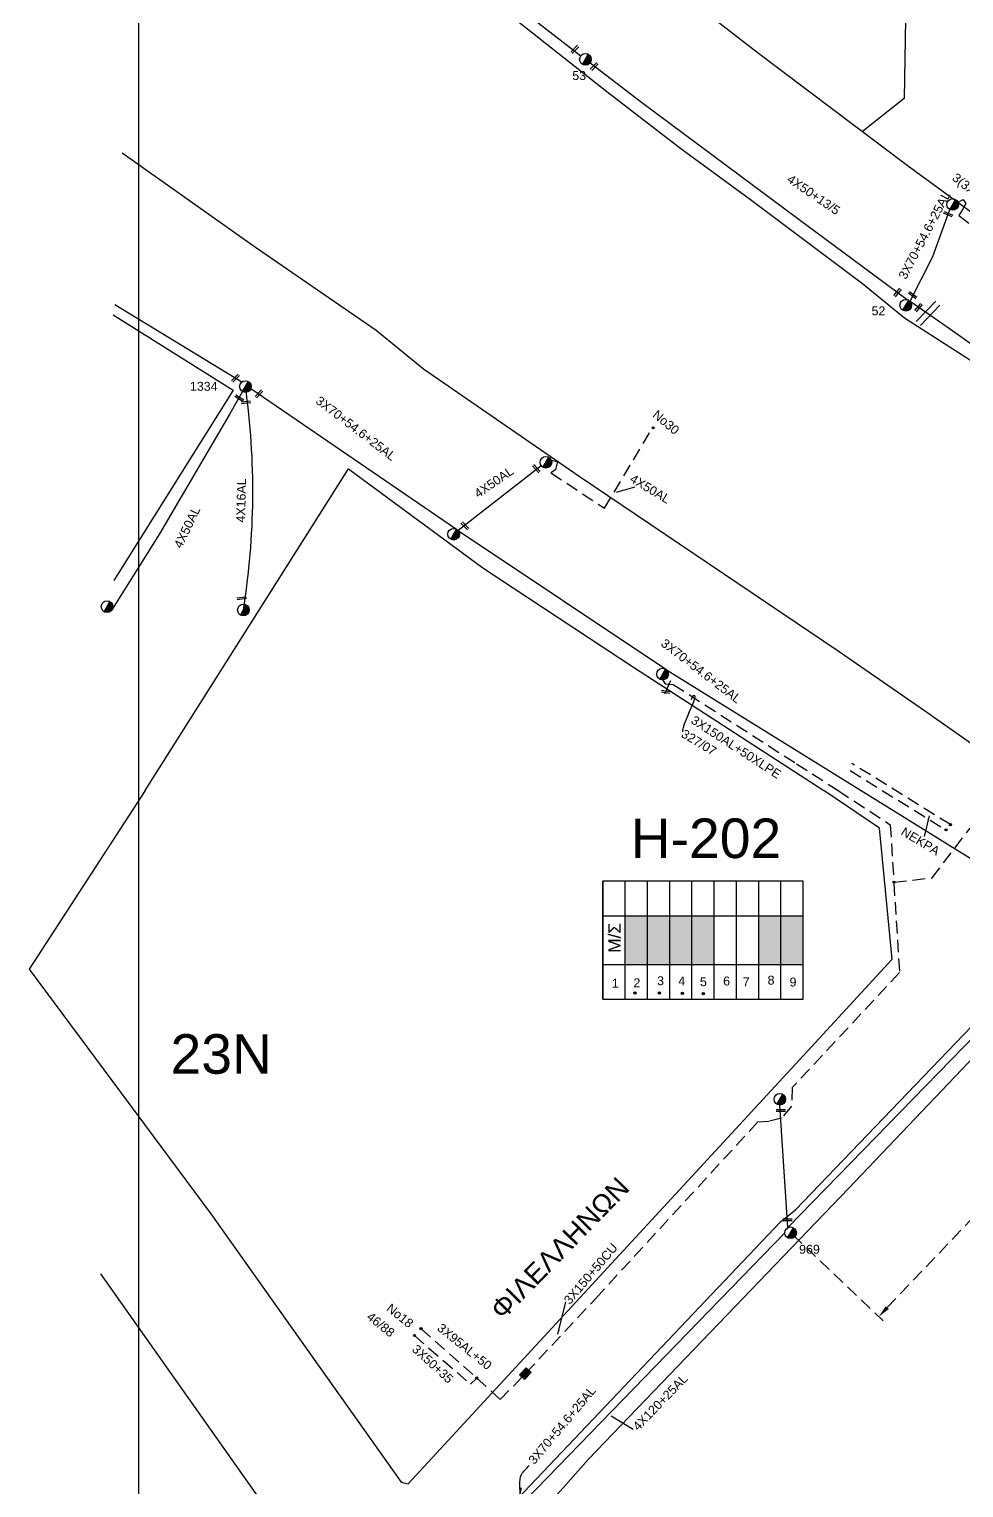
# Model space of a CAD drawing. Header units: millimetres. Extents: x 924 to 3152, y 704 to 1760.
# Drawn here: x 923.7 to 1112.7, y 1189.3 to 1484.3 of the extents above; entities that cross this region are included whole.
import ezdxf
from ezdxf.enums import TextEntityAlignment as Align

# ---------------------------------------------------------------- set-up
doc = ezdxf.new("R2010")
doc.units = ezdxf.units.MM
doc.linetypes.add('DASHED', pattern=[19.05, 12.7, -6.35])
for name, color, linetype in [('Link Box 2 Διευθύνσεων', 7, 'Continuous'), ('Άγνωστα', 7, 'Continuous'), ('Ασφαλειοκιβώτια Χ.Τ 9 αναχωρήσεων', 7, 'Continuous'), ('Γυμνά εναέρια ΧΤ (3Φ)   4x16AL', 7, 'Continuous'), ('Γυμνά εναέρια ΧΤ (3Φ)   4x50AL', 7, 'Continuous'), ('Επιγραφές - Σχήματα', 7, 'Continuous'), ('Καλώδια ΧΤ   3x150+50AL', 7, 'DASHED'), ('Καλώδια ΧΤ   3x150+50CU', 7, 'DASHED'), ('Καλώδια ΧΤ   3x150AL+50XLPE', 7, 'DASHED'), ('Καλώδια ΧΤ   3x95+50 AL XLPE', 7, 'DASHED'), ('Καλώδια ΧΤ   4x50AL', 7, 'DASHED'), ('Μηχανική τομή', 7, 'Continuous'), ('Στύλος ΦΜ', 7, 'Continuous'), ('Στύλος ΦΜ @ 1', 7, 'Continuous'), ('Συνδέσεις', 7, 'Continuous'), ('Συνεστραμμένα ΧΤ   3x70+54.6+25 AL', 7, 'SYN_LINE'), ('Συνεστραμμένα ΧΤ   4x120+25 AL', 7, 'SYN_LINE'), ('Τομή', 7, 'Continuous'), ('Υπόβαθρο ΔΕΗ', 7, 'Continuous')]:
    doc.layers.add(name, color=color, linetype=linetype)
doc.styles.get("Standard").update_dxf_attribs({"font": 'ARIAL.TTF'})
doc.linetypes.add('SYN_LINE', pattern='A,0.5,-0.0001,["/\\/\\/\\/",Standard,S=0.1,R=0,X=0,Y=-0.05],-0.25', length=0.7501)
doc.dimstyles.new('ISO-25', dxfattribs={"dimtxt": 2.5, "dimasz": 2.5, "dimexe": 1.25, "dimexo": 0.625, "dimtad": 1, "dimtxsty": 'Standard', "dimcen": 2.5, "dimadec": 0, "dimazin": 0, "dimtfac": 1, "dimtmove": 0, "dimatfit": 3, "dimfxl": 1, "dimarcsym": 0})
doc.dimstyles.get("Standard").update_dxf_attribs({"dimtxt": 0.18, "dimasz": 0.18, "dimexe": 0.18, "dimexo": 0.0625, "dimgap": 0.09, "dimtad": 0, "dimtih": 1, "dimtoh": 1, "dimdec": 4, "dimzin": 0, "dimdsep": 46, "dimtxsty": 'Standard', "dimcen": 0.09, "dimadec": 0, "dimazin": 0, "dimtfac": 1, "dimtdec": 4, "dimtofl": 0, "dimtmove": 0, "dimatfit": 3, "dimfxl": 1, "dimtolj": 1, "dimtzin": 0, "dimarcsym": 0})

# ---------------------------------------------------------------- blocks, each defined once
blk = doc.blocks.new('ΥΠΑΡΧΩΝ ΤΣΙΜΕΝΤΕΝΙΟΣ ΣΤΥΛΟΣ')
at = {"layer": 'Στύλος ΦΜ'}
blk.add_hatch(color=256, dxfattribs=at).paths.add_polyline_path([(-1.29, -2.28, 0.574793), (2.62, 0, 0.268822), (1.3, 2.27)])
blk.add_line((-1.29, -2.28), (1.3, 2.27), dxfattribs=at)
blk.add_circle((0, 0), 2.62, dxfattribs=at)
at = {"layer": 'Στύλος ΦΜ', "flags": 4}
for tag, p in [('ΤΥΠΟΣ', (-4.91, 3.03)), ('ΑΡΙΘΜΟΣ', (-4.68, 8.05))]:
    blk.add_attdef(tag, p, '', height=4, dxfattribs=at)
blk = doc.blocks.new('ΜΗΧΑΝΙΚΗ ΤΟΜΗ')
at = {"layer": 'Μηχανική τομή', "ltscale": 40}
for p, q in [((-1.89, 0.78), (1.89, 0.78)), ((1.89, 0), (-1.89, 0))]:
    blk.add_line(p, q, dxfattribs=at)
blk = doc.blocks.new('_ΣΥΝΔΕΣΗ')
at = {"layer": 'Συνδέσεις', "linetype": 'SYN_LINE', "ltscale": 40}
blk.add_hatch(color=256, dxfattribs=at).paths.add_polyline_path([(0.5, -0.01, 1), (-0.5, -0.01, 1)])
at = {"layer": 'Συνδέσεις'}
blk.add_circle((0, -0.01), 0.5, dxfattribs=at)
blk = doc.blocks.new('LINK BOX 2 ΑΝΑΧΩΡΗΣΕΩΝ')
at = {"layer": 'Link Box 2 Διευθύνσεων', "ltscale": 40}
blk.add_hatch(color=256, dxfattribs=at).paths.add_polyline_path([(-2.02, 1.29), (-2.02, -1.45), (1.89, -1.45), (1.89, 1.29)])
for p, q in [((-2.02, -0.08), (-4.26, -0.08)), ((4.12, -0.08), (1.89, -0.08))]:
    blk.add_line(p, q, dxfattribs=at)
blk.add_lwpolyline([(-2.02, -1.45), (-2.02, 1.29), (1.89, 1.29), (1.89, -1.45)], close=True, dxfattribs=at)
blk = doc.blocks.new('ΑΣΦΑΛΕΙΟΚΙΒΩΤΙΟ ΥΠΟΣΤΑΘΜΟΥ 9 ΑΝΑΧΩΡΗΣΕΩΝ')
at = {"layer": 'Ασφαλειοκιβώτια Χ.Τ 9 αναχωρήσεων', "ltscale": 40}
for p, q in [((-23.8, 40.36), (24.02, 40.36)), ((-9.72, 40.36), (-9.72, -40.64)), ((9.94, 40.36), (9.94, -40.64)), ((-23.8, 31.36), (24.02, 31.36)), ((-23.8, 22.36), (24.02, 22.36)), ((-23.8, 13.36), (24.02, 13.36)), ((-23.8, 4.36), (24.02, 4.36)), ((-23.8, -4.64), (24.02, -4.64)), ((-23.8, -13.64), (24.02, -13.64)), ((-23.8, -22.64), (24.02, -22.64)), ((-23.8, -31.64), (24.02, -31.64))]:
    blk.add_line(p, q, dxfattribs=at)
at = {"layer": 'Ασφαλειοκιβώτια Χ.Τ 9 αναχωρήσεων'}
blk.add_lwpolyline([(-23.8, -40.64), (24.02, -40.64), (24.02, 40.36), (-23.8, 40.36)], close=True, dxfattribs=at)
for s, p in [('1', (-19.06, 36.75)), ('2', (-18.9, 28.02)), ('3', (-18.08, 18.46)), ('4', (-18.2, 9.88)), ('5', (-18.46, 1.13)), ('6', (-18.21, -8.26)), ('7', (-18.52, -16.19)), ('8', (-17.85, -26.23)), ('9', (-18.61, -35.12))]:
    blk.add_text(s, height=3.6, rotation=270, dxfattribs=at).set_placement(p)
at = {"layer": 'Ασφαλειοκιβώτια Χ.Τ 9 αναχωρήσεων', "ltscale": 40}
for tag, height, p in [('ΟΝΟΜΑ', 5, (-0.16, 44.31)), ('ΚΕΙΜΕΝΟ 1', 2, (17.06, 35.59)), ('ΚΕΙΜΕΝΟ 2', 2, (17.06, 26.88)), ('ΚΕΙΜΕΝΟ 3', 2, (17.06, 17.69)), ('ΚΕΙΜΕΝΟ 4', 2, (17.06, 8.71)), ('ΚΕΙΜΕΝΟ 5', 2, (17.06, -0.13)), ('ΚΕΙΜΕΝΟ 6', 2, (17.06, -9.05)), ('ΚΕΙΜΕΝΟ 7', 2, (17.06, -18.13)), ('ΚΕΙΜΕΝΟ 8', 2, (17.06, -26.85)), ('ΚΕΙΜΕΝΟ 9', 2, (17.06, -35.99)), ('ΣΧ', 2, (-0.1, -42.64))]:
    blk.add_attdef(tag, text='', height=height, dxfattribs=at).set_placement(p, align=Align.MIDDLE_CENTER)
blk = doc.blocks.new('ΤΟΜΗ')
at = {"layer": 'Τομή', "ltscale": 40}
for p, q in [((-5.68, 0), (5.68, 0)), ((5.68, -2.33), (-5.68, -2.33))]:
    blk.add_line(p, q, dxfattribs=at)
blk = doc.blocks.new('τομή_')
at = {"layer": 'Επιγραφές - Σχήματα'}
for p, q in [((-1.29, -0.22), (0.13, 0.75)), ((-1.08, -0.46), (0.34, 0.51)), ((-0.66, 0.62), (-0.29, -0.37))]:
    blk.add_line(p, q, dxfattribs=at)
blk = doc.blocks.new('*D68')
at = {"layer": 'Defpoints', "color": 0, "linetype": 'DASHED', "ltscale": 0.2, "transparency": 16777216}
for p in [(1136.35, 1302.64), (1154.19, 1285.69), (1077.7, 1240.91)]:
    blk.add_point(p, dxfattribs=at)
at = {"layer": 'Καλώδια ΧΤ   3x150AL+50XLPE', "color": 0, "linetype": 'DASHED', "lineweight": -2, "ltscale": 0.2, "transparency": 16777216}
for p, q in [((1136.81, 1302.21), (1155.1, 1284.83)), ((1097.26, 1225.77), (1152.47, 1283.88)), ((1078.15, 1240.48), (1096.45, 1223.1))]:
    blk.add_line(p, q, dxfattribs=at)
at = {"layer": 'Καλώδια ΧΤ   3x150AL+50XLPE', "color": 0, "linetype": 'DASHED', "ltscale": 0.2, "transparency": 16777216}
for points in [[(1152.17, 1284.17), (1152.78, 1283.59), (1154.19, 1285.69)], [(1096.96, 1226.06), (1097.57, 1225.48), (1095.54, 1223.96)]]:
    blk.add_solid(points, dxfattribs=at)
at = {"layer": 'Καλώδια ΧΤ   3x150AL+50XLPE', "color": 0, "linetype": 'DASHED', "ltscale": 0.2, "transparency": 16777216, "insert": (1123.33, 1256.29), "char_height": 2.5, "attachment_point": 5, "rotation": 46.4662}
blk.add_mtext('85,16', dxfattribs=at)

msp = doc.modelspace()

# ---------------------------------------------------------------- hatches: boundary and pattern name
at = {"layer": 'Ασφαλειοκιβώτια Χ.Τ 9 αναχωρήσεων'}
for color, points in [(85, [(1048.764, 1305), (1044.264, 1305), (1044.264, 1295.173), (1048.764, 1295.173)]), (173, [(1053.264, 1305), (1048.764, 1305), (1048.764, 1295.173), (1053.264, 1295.173)]), (151, [(1057.764, 1305), (1053.264, 1305), (1053.264, 1295.173), (1057.764, 1295.173)]), (2, [(1062.264, 1305), (1057.764, 1305), (1057.764, 1295.173), (1062.264, 1295.173)]), (1, [(1075.764, 1305), (1071.264, 1305), (1071.264, 1295.173), (1075.764, 1295.173)]), (30, [(1080.264, 1305), (1075.764, 1305), (1075.764, 1295.173), (1080.264, 1295.173)])]:
    msp.add_hatch(color=color, dxfattribs=at).paths.add_polyline_path(points)

# ---------------------------------------------------------------- linework, layer by layer
at = {"layer": 'Άγνωστα', "color": 85}
msp.add_lwpolyline([(1037.153, 1477.52), (1047.531, 1469.583), (1079.21, 1446.024), (1101.306, 1429.645)], dxfattribs=at)
at = {"layer": 'Άγνωστα', "color": 62}
msp.add_lwpolyline([(1101.866, 1429.312), (1110.03, 1423.647), (1148.966, 1396.024), (1177.708, 1375.421)], dxfattribs=at)
at = {"layer": 'Άγνωστα', "linetype": 'DASHED', "ltscale": 0.2}
for points in [[(1089.749, 1334.391), (1109.118, 1322.406)], [(1110.036, 1323.458), (1090.098, 1335.828)]]:
    msp.add_lwpolyline(points, dxfattribs=at)
at = {"layer": 'Άγνωστα', "color": 2, "linetype": 'DASHED', "ltscale": 0.2}
msp.add_lwpolyline([(1001.648, 1220.13), (1012.965, 1210.299), (1014.267, 1211.539)], dxfattribs=at)
at = {"layer": 'Γυμνά εναέρια ΧΤ (3Φ)   4x16AL', "color": 151}
msp.add_arc((817.299, 1390.873), 151.669, 350.89082, 8.02729, dxfattribs=at)
at = {"layer": 'Γυμνά εναέρια ΧΤ (3Φ)   4x50AL', "color": 85, "ltscale": 0.2}
msp.add_lwpolyline([(958.699, 1540.239), (974.489, 1527.522), (1007.324, 1500.671), (1035.292, 1478.964)], dxfattribs=at)
at = {"layer": 'Γυμνά εναέρια ΧΤ (3Φ)   4x50AL', "color": 151}
for points in [[(966.901, 1411.028), (964.339, 1406.534), (950.117, 1382.252), (940.485, 1366.922)], [(1027.292, 1396.026), (1010.506, 1382.924)]]:
    msp.add_lwpolyline(points, dxfattribs=at)
at = {"layer": 'Επιγραφές - Σχήματα'}
msp.add_lwpolyline([(945.928, 1724.828), (2912.268, 1724.828), (2912.268, 721.757), (945.928, 721.757)], close=True, dxfattribs=at)
at = {"layer": 'Καλώδια ΧΤ   3x150+50AL', "color": 85, "ltscale": 0.2}
msp.add_lwpolyline([(1111.577, 1449.325), (1112.633, 1449.924), (1113.133, 1449.075), (1112.433, 1447.726), (1111.734, 1446.678), (1129.846, 1432.749), (1132.362, 1436.355)], dxfattribs=at)
at = {"layer": 'Καλώδια ΧΤ   3x150+50CU', "color": 2, "ltscale": 0.2}
for points in [[(1098.599, 1311.814), (1106.315, 1312.72), (1114.014, 1322.733), (1118.687, 1319.7), (1124.789, 1327.424), (1133.167, 1321.892), (1144.089, 1334.109), (1141.945, 1336.49)], [(1098.6, 1311.596), (1099.725, 1293.532), (1078.047, 1270.266), (1077.888, 1266.55), (1075.897, 1264.098), (1073.346, 1263.433), (1071.025, 1263.252), (1038.971, 1228.349), (1025.494, 1213.921)]]:
    msp.add_lwpolyline(points, dxfattribs=at)
at = {"layer": 'Καλώδια ΧΤ   3x150AL+50XLPE', "color": 2, "ltscale": 0.2}
msp.add_lwpolyline([(1051.83, 1352.725), (1052.327, 1351.961), (1053.978, 1351.811), (1078.897, 1335.789), (1087.332, 1330.366), (1097.882, 1323.448), (1098.584, 1312.045)], dxfattribs=at)
at = {"layer": 'Καλώδια ΧΤ   3x95+50 AL XLPE', "color": 2, "linetype": 'DASHED', "ltscale": 0.2}
msp.add_lwpolyline([(1002.994, 1221.495), (1014.267, 1211.539), (1018.974, 1207.199), (1022.612, 1210.879)], dxfattribs=at)
at = {"layer": 'Καλώδια ΧΤ   4x50AL', "color": 151, "ltscale": 0.2}
msp.add_lwpolyline([(1029.324, 1397.167), (1030.56, 1396.901), (1030.197, 1395.209), (1029.256, 1394.591), (1040.078, 1387.433), (1049.912, 1403.871)], dxfattribs=at)
at = {"layer": 'Συνεστραμμένα ΧΤ   3x70+54.6+25 AL', "color": 85, "ltscale": 13}
msp.add_lwpolyline([(1101.866, 1429.312), (1106.452, 1438.367), (1109.905, 1447.858)], dxfattribs=at)
at = {"layer": 'Συνεστραμμένα ΧΤ   3x70+54.6+25 AL', "color": 151, "ltscale": 20}
for points in [[(941.065, 1428.648), (966.769, 1412.99)], [(968.585, 1411.64), (1010.163, 1383.221)], [(1010.506, 1382.924), (1052.484, 1354.882)], [(1052.415, 1354.925), (1135.45, 1303.401)]]:
    msp.add_lwpolyline(points, dxfattribs=at)
at = {"layer": 'Συνεστραμμένα ΧΤ   3x70+54.6+25 AL', "color": 85, "ltscale": 20}
for points in [[(1019.906, 1180.238), (1018.803, 1183.181), (1075.664, 1243.095), (1078.686, 1245.575), (1133.8, 1302.899), (1134.029, 1304.573), (1135.471, 1304.978), (1135.936, 1303.746)], [(1077.183, 1241.968), (1075.537, 1266.732)]]:
    msp.add_lwpolyline(points, dxfattribs=at)
at = {"layer": 'Συνεστραμμένα ΧΤ   4x120+25 AL', "color": 1, "ltscale": 20}
for points in [[(1135.489, 1301.843), (1077.183, 1241.968)], [(1076.521, 1240.909), (1019.808, 1182.402), (1020.315, 1180.79)]]:
    msp.add_lwpolyline(points, dxfattribs=at)
at = {"layer": 'Υπόβαθρο ΔΕΗ'}
for points in [[(997.429, 1538.556), (1016.417, 1522.555), (1049.794, 1496.113), (1071.192, 1479.462), (1101.298, 1456.831), (1127.387, 1437.782), (1127.997, 1485.851), (1129.2, 1538.556)], [(1101.849, 1538.556), (1100.65, 1470.286), (1092.229, 1463.648)], [(998.69, 1504.834), (1026.836, 1482.606), (1040.574, 1471.757), (1055.499, 1460.204), (1069.587, 1449.893), (1092.282, 1432.907), (1100.717, 1425.954), (1115.026, 1416.806), (1135.582, 1402.207), (1153.826, 1389.249), (1173.945, 1374.122), (1159.406, 1358.568), (1141.015, 1340.03), (1130.122, 1328.685), (1104.772, 1346.493), (1087.336, 1358.553), (1034.928, 1393.889), (1016.317, 1406.726), (1003.502, 1415.552), (993.894, 1423.409), (969.502, 1440.155), (942.536, 1459.244)], [(940.721, 1426.579), (964.989, 1411.304), (940.859, 1372.838)], [(947.223, 1330.366), (988.341, 1395.444), (1015.468, 1375.415), (1046.159, 1355.201), (1084.427, 1330.366)], [(1052.674, 1350.828), (1053.464, 1352.599)], [(947.223, 1330.366), (923.741, 1294.204), (960.502, 1244.754), (998.95, 1190.443), (1000.36, 1190.123), (1082.651, 1279.309), (1098.226, 1296.252), (1095.72, 1322.761), (1084.427, 1330.366)], [(1098.023, 1122.175), (1081.791, 1133.139), (1019.724, 1175.784), (1036.844, 1195.095), (1089.453, 1249.888), (1136.561, 1299.365), (1167.232, 1275.741), (1212.463, 1239.419), (1267.238, 1193.93), (1234.788, 1162.54), (1196.413, 1122.175)], [(938.134, 1232.634), (984.455, 1166.983), (946.714, 1124.363), (934.861, 1133.175)]]:
    msp.add_lwpolyline(points, dxfattribs=at)
msp.add_open_spline([(1055.933, 1342.198), (1055.722, 1342.871), (1058.781, 1349.375), (1058.221, 1349.669), (1057.792, 1349.359), (1057.616, 1348.697)], degree=3, dxfattribs=at)

# ---------------------------------------------------------------- block references
at = {"layer": 'Link Box 2 Διευθύνσεων', "xscale": 0.5000000000000051, "yscale": 0.5000000000000051, "zscale": 0.5000000000000051, "rotation": 46.5484924943518}
msp.add_blockref('LINK BOX 2 ΑΝΑΧΩΡΗΣΕΩΝ', (1024.046, 1212.454), dxfattribs=at)
at = {"layer": 'Ασφαλειοκιβώτια Χ.Τ 9 αναχωρήσεων', "xscale": 0.5, "yscale": 0.5, "zscale": 0.5, "rotation": 90}
msp.add_blockref('ΑΣΦΑΛΕΙΟΚΙΒΩΤΙΟ ΥΠΟΣΤΑΘΜΟΥ 9 ΑΝΑΧΩΡΗΣΕΩΝ', (1059.946, 1300.031), dxfattribs=at)
at = {"layer": 'Επιγραφές - Σχήματα', "rotation": 315.6391998946643}
msp.add_blockref('τομή_', (1052.711, 1349.918), dxfattribs=at)
at = {"layer": 'Μηχανική τομή'}
for p, xscale, yscale, zscale, rotation in [((1033.952, 1480.397), 0.4999999999999998, 0.4999999999999998, 0.4999999999999998, 225.5735307008058), ((1037.877, 1476.925), 0.4999999999999998, 0.4999999999999998, 0.4999999999999998, 225.5735307008058), ((1109.652, 1447.116), 0.4999999999999998, 0.4999999999999998, 0.4999999999999998, 156.8203479621685), ((1099.189, 1431.215), 0.4999999999999998, 0.4999999999999998, 0.4999999999999998, 230.5428749568068), ((1102.516, 1430.684), 0.4999999999999997, 0.4999999999999997, 0.4999999999999997, 142.2797341612003), ((1103.424, 1428.143), 0.4999999999999998, 0.4999999999999998, 0.4999999999999998, 230.5428749568068), ((965.315, 1413.897), 0.4999999999999998, 0.4999999999999998, 0.4999999999999998, 225.5735307008058), ((966.362, 1409.889), 0.4999999999999998, 0.4999999999999998, 0.4999999999999998, 148.2871997481929), ((970.084, 1410.734), 0.4999999999999998, 0.4999999999999998, 0.4999999999999998, 225.5735307008058), ((967.579, 1409.063), 0.4999999999999998, 0.4999999999999998, 0.4999999999999998, 187.0748529933853), ((1026.447, 1395.599), 0.4999999999999998, 0.4999999999999998, 0.4999999999999998, 133.1727674028851), ((1011.99, 1384.037), 0.4999999999999998, 0.4999999999999998, 0.4999999999999998, 133.1727674028851), ((966.684, 1369.435), 0.4999999999999998, 0.4999999999999998, 0.4999999999999998, 187.0748529933853)]:
    msp.add_blockref('ΜΗΧΑΝΙΚΗ ΤΟΜΗ', p, dxfattribs=dict(at, xscale=xscale, yscale=yscale, zscale=zscale, rotation=rotation))
at = {"layer": 'Μηχανική τομή', "xscale": 0.5, "yscale": 0.5, "zscale": 0.5}
for p in [(1075.727, 1265.43), (1077.06, 1243.321)]:
    msp.add_blockref('ΜΗΧΑΝΙΚΗ ΤΟΜΗ', p, dxfattribs=at)
at = {"layer": 'Στύλος ΦΜ @ 1', "ltscale": 40}
ref = msp.add_blockref('ΥΠΑΡΧΩΝ ΤΣΙΜΕΝΤΕΝΙΟΣ ΣΤΥΛΟΣ', (1036.222, 1478.242), dxfattribs=dict(at, xscale=0.4499999999998181, yscale=0.4499999999998181, zscale=0.4499999999998181))
ref.add_attrib('ΤΥΠΟΣ', '53', (1033.564, 1474.057), dxfattribs={"layer": 'Στύλος ΦΜ', "height": 1.8, "flags": 4})
at = {"layer": 'Στύλος ΦΜ @ 1', "ltscale": 40, "xscale": 0.4499999999998181, "yscale": 0.4499999999998181, "zscale": 0.4499999999998181}
for p in [(1110.486, 1448.882), (1028.224, 1396.745), (1009.577, 1382.199), (939.488, 1367.548), (967.055, 1366.861), (1051.83, 1353.903), (1075.537, 1267.909)]:
    msp.add_blockref('ΥΠΑΡΧΩΝ ΤΣΙΜΕΝΤΕΝΙΟΣ ΣΤΥΛΟΣ', p, dxfattribs=at)
at = {"layer": 'Στύλος ΦΜ @ 1', "ltscale": 40}
ref = msp.add_blockref('ΥΠΑΡΧΩΝ ΤΣΙΜΕΝΤΕΝΙΟΣ ΣΤΥΛΟΣ', (1101.008, 1428.505), dxfattribs=dict(at, xscale=0.4499999999998181, yscale=0.4499999999998181, zscale=0.4499999999998181))
ref.add_attrib('ΤΥΠΟΣ', '52', (1094.083, 1426.474), dxfattribs={"layer": 'Στύλος ΦΜ', "height": 1.8, "flags": 4})
ref = msp.add_blockref('ΥΠΑΡΧΩΝ ΤΣΙΜΕΝΤΕΝΙΟΣ ΣΤΥΛΟΣ', (967.482, 1412.053), dxfattribs=dict(at, xscale=0.4499999999998181, yscale=0.4499999999998181, zscale=0.4499999999998181))
ref.add_attrib('ΤΥΠΟΣ', '1334', (956.244, 1411.206), dxfattribs={"layer": 'Στύλος ΦΜ', "height": 1.8, "flags": 4})
ref = msp.add_blockref('ΥΠΑΡΧΩΝ ΤΣΙΜΕΝΤΕΝΙΟΣ ΣΤΥΛΟΣ', (1077.699, 1240.909), dxfattribs=dict(at, xscale=0.4499999999998181, yscale=0.4499999999998181, zscale=0.4499999999998181))
ref.add_attrib('ΤΥΠΟΣ', '969', (1079.428, 1236.676), dxfattribs={"layer": 'Στύλος ΦΜ', "height": 1.8, "flags": 4})
at = {"layer": 'Συνδέσεις'}
for p, xscale, yscale, zscale in [((1049.929, 1403.71), 0.4499999999998181, 0.4499999999998181, 0.4499999999998181), ((1109.121, 1322.418), 0.45, 0.45, 0.45), ((1110.039, 1323.469), 0.45, 0.45, 0.45), ((1098.602, 1311.826), 0.45, 0.45, 0.45), ((1046.268, 1289.436), 0.4777242751394019, 0.4777242751394019, 0.4777242751394019), ((1051.18, 1289.418), 0.4777242751394019, 0.4777242751394019, 0.4777242751394019), ((1055.817, 1289.327), 0.4777242751394019, 0.4777242751394019, 0.4777242751394019), ((1060.058, 1289.296), 0.4777242751394019, 0.4777242751394019, 0.4777242751394019), ((1002.997, 1221.507), 0.45, 0.45, 0.45), ((1001.651, 1220.141), 0.45, 0.45, 0.45), ((1014.27, 1211.55), 0.45, 0.45, 0.45)]:
    msp.add_blockref('_ΣΥΝΔΕΣΗ', p, dxfattribs=dict(at, xscale=xscale, yscale=yscale, zscale=zscale))
at = {"layer": 'Τομή', "xscale": 0.4999999999999995, "yscale": 0.4999999999999995, "zscale": 0.4999999999999995, "rotation": 225.9535225508036}
msp.add_blockref('ΤΟΜΗ', (1105.948, 1426.479), dxfattribs=at)

# ---------------------------------------------------------------- texts
at = {"layer": 'Γυμνά εναέρια ΧΤ (3Φ)   4x16AL', "color": 7, "insert": (965.595, 1384.572), "char_height": 1.8, "width": 168.37176, "attachment_point": 1, "rotation": 88.67123}
msp.add_mtext('4X16AL', dxfattribs=at)
at = {"layer": 'Γυμνά εναέρια ΧΤ (3Φ)   4x50AL', "color": 7, "char_height": 1.8, "width": 168.37176, "attachment_point": 1}
for insert, rotation in [((1013.527, 1390.933), 34.67166), ((952.903, 1379.971), 64.20419)]:
    msp.add_mtext('4X50AL', dxfattribs=dict(at, insert=insert, rotation=rotation))
at = {"layer": 'Επιγραφές - Σχήματα', "char_height": 1.8, "attachment_point": 1}
for s, insert, rotation in [('4X50+13/5', (1077.83, 1455.076), 325.62252), ('No30', (1050.82, 1407.459), 319.83793), ('327/07', (1056.36, 1342.855), 328.85211), ('ΝΕΚΡΑ', (1100.804, 1323.074), 328.85211)]:
    msp.add_mtext_dynamic_manual_height_columns(s, width=10.09091, gutter_width=12.5, heights=[0], dxfattribs=dict(at, insert=insert, rotation=rotation))
at = {"layer": 'Επιγραφές - Σχήματα', "insert": (1045.383, 1324.697), "char_height": 8, "attachment_point": 1}
msp.add_mtext_dynamic_manual_height_columns('H-202', width=10.09091, gutter_width=12.5, heights=[0], dxfattribs=at)
at = {"layer": 'Επιγραφές - Σχήματα', "color": 7, "linetype": 'Continuous', "insert": (1040.871, 1297.539), "char_height": 2.5, "width": 15.55448, "attachment_point": 1, "rotation": 90}
msp.add_mtext('Μ/Σ', dxfattribs=at)
at = {"layer": 'Επιγραφές - Σχήματα', "linetype": 'DASHED', "insert": (952.324, 1281.074), "char_height": 8, "width": 22.41044, "attachment_point": 1}
msp.add_mtext('23N', dxfattribs=at)
at = {"layer": 'Επιγραφές - Σχήματα', "linetype": 'Continuous', "insert": (1016.606, 1225.855), "char_height": 4, "width": 47.13111, "attachment_point": 1, "rotation": 45.78438}
msp.add_mtext('ΦΙΛΕΛΛΗΝΩΝ', dxfattribs=at)
at = {"layer": 'Επιγραφές - Σχήματα', "char_height": 1.8, "width": 30, "attachment_point": 1}
for s, insert, rotation in [('46/88', (992.96, 1225.022), 321.16799), ('No18', (996.951, 1226.731), 321.16799), ('3X95AL+50', (1007.214, 1222.744), 321.16799), ('3X50+35', (1002.203, 1218.479), 317.66343)]:
    msp.add_mtext(s, dxfattribs=dict(at, insert=insert, rotation=rotation))
at = {"layer": 'Καλώδια ΧΤ   3x150+50AL', "color": 7, "insert": (1111.348, 1455.39), "char_height": 1.8, "width": 168.37176, "attachment_point": 1, "rotation": 321.30319}
msp.add_mtext('3(3X150+50AL)', dxfattribs=at)
at = {"layer": 'Καλώδια ΧΤ   3x150+50CU', "color": 7, "ltscale": 0.2, "insert": (1031.697, 1227.438), "char_height": 1.8, "width": 30, "attachment_point": 1, "rotation": 49.65768}
msp.add_mtext('3X150+50CU', dxfattribs=at)
at = {"layer": 'Καλώδια ΧΤ   3x150AL+50XLPE', "color": 7, "insert": (1066.697, 1339.126), "char_height": 1.8, "width": 27.84843, "attachment_point": 5, "rotation": 326.99139}
msp.add_mtext('3X150AL+50XLPE', dxfattribs=at)
at = {"layer": 'Καλώδια ΧΤ   4x50AL', "color": 7, "insert": (1045.954, 1394.454), "char_height": 1.8, "width": 168.37176, "attachment_point": 1, "rotation": 328.97653}
msp.add_mtext('4X50AL', dxfattribs=at)
at = {"layer": 'Συνεστραμμένα ΧΤ   3x70+54.6+25 AL', "color": 7, "char_height": 1.8, "width": 168.37176, "attachment_point": 1}
for insert, rotation in [((1099.434, 1434.403), 62.3288), ((982.602, 1410.268), 322.50094), ((1052.421, 1361.203), 322.50094)]:
    msp.add_mtext('3X70+54.6+25AL', dxfattribs=dict(at, insert=insert, rotation=rotation))
at = {"layer": 'Συνεστραμμένα ΧΤ   3x70+54.6+25 AL', "color": 7, "ltscale": 20, "insert": (1024.52, 1195.073), "char_height": 1.8, "width": 30, "attachment_point": 1, "rotation": 50.05148}
msp.add_mtext('3X70+54.6+25AL', dxfattribs=at)
at = {"layer": 'Συνεστραμμένα ΧΤ   4x120+25 AL', "color": 7, "ltscale": 20, "insert": (1045.61, 1202.003), "char_height": 1.8, "width": 30, "attachment_point": 1, "rotation": 45.99442}
msp.add_mtext('4X120+25AL', dxfattribs=at)

# ---------------------------------------------------------------- dimensions: what is measured, and where the dimension line sits
at = {"layer": 'Καλώδια ΧΤ   3x150AL+50XLPE', "linetype": 'DASHED', "ltscale": 0.2}
dim = msp.add_aligned_dim(p1=(1077.701, 1240.908), p2=(1136.355, 1302.643), distance=-24.608, dimstyle='ISO-25', dxfattribs=at)
dim.commit()
dim.dimension.update_dxf_attribs({"geometry": '*D68', "text_midpoint": (1123.326, 1256.291)})

# ---------------------------------------------------------------- leaders
at = {"layer": 'Επιγραφές - Σχήματα', "ltscale": 40}
for points in [[(1042.521, 1390.681), (1046.256, 1391.775)], [(1105.714, 1325.261), (1104.74, 1321.062)], [(1030.659, 1220.382), (1032.241, 1226.916)], [(1041.439, 1203.865), (1045.898, 1201.178)]]:
    msp.add_leader(points, dimstyle='ISO-25', override={"dimasz": 1, "dimtad": 0}, dxfattribs=at)
at = {"layer": 'Επιγραφές - Σχήματα', "path_type": 1}
msp.add_leader([(1022.994, 1187.597), (1023.312, 1192.035), (1024.843, 1193.834)], dimstyle='Standard', override={"dimasz": 1.8, "dimgap": 0.09, "dimtad": 0}, dxfattribs=at)

doc.saveas('drawing.dxf')
